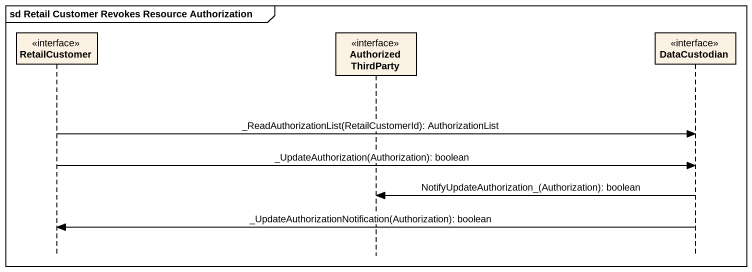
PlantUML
@startuml
mainframe sd Retail Customer Revokes Resource Authorization
hide footbox
participant RetailCustomer <<interface>>
participant "Authorized ThirdParty" as Authorized_ThirdParty <<interface>>
participant DataCustodian <<interface>>

RetailCustomer -> DataCustodian : _ReadAuthorizationList(RetailCustomerId): AuthorizationList
RetailCustomer -> DataCustodian : _UpdateAuthorization(Authorization): boolean
DataCustodian -> Authorized_ThirdParty : NotifyUpdateAuthorization_(Authorization): boolean
DataCustodian -> RetailCustomer : _UpdateAuthorizationNotification(Authorization): boolean
@enduml
